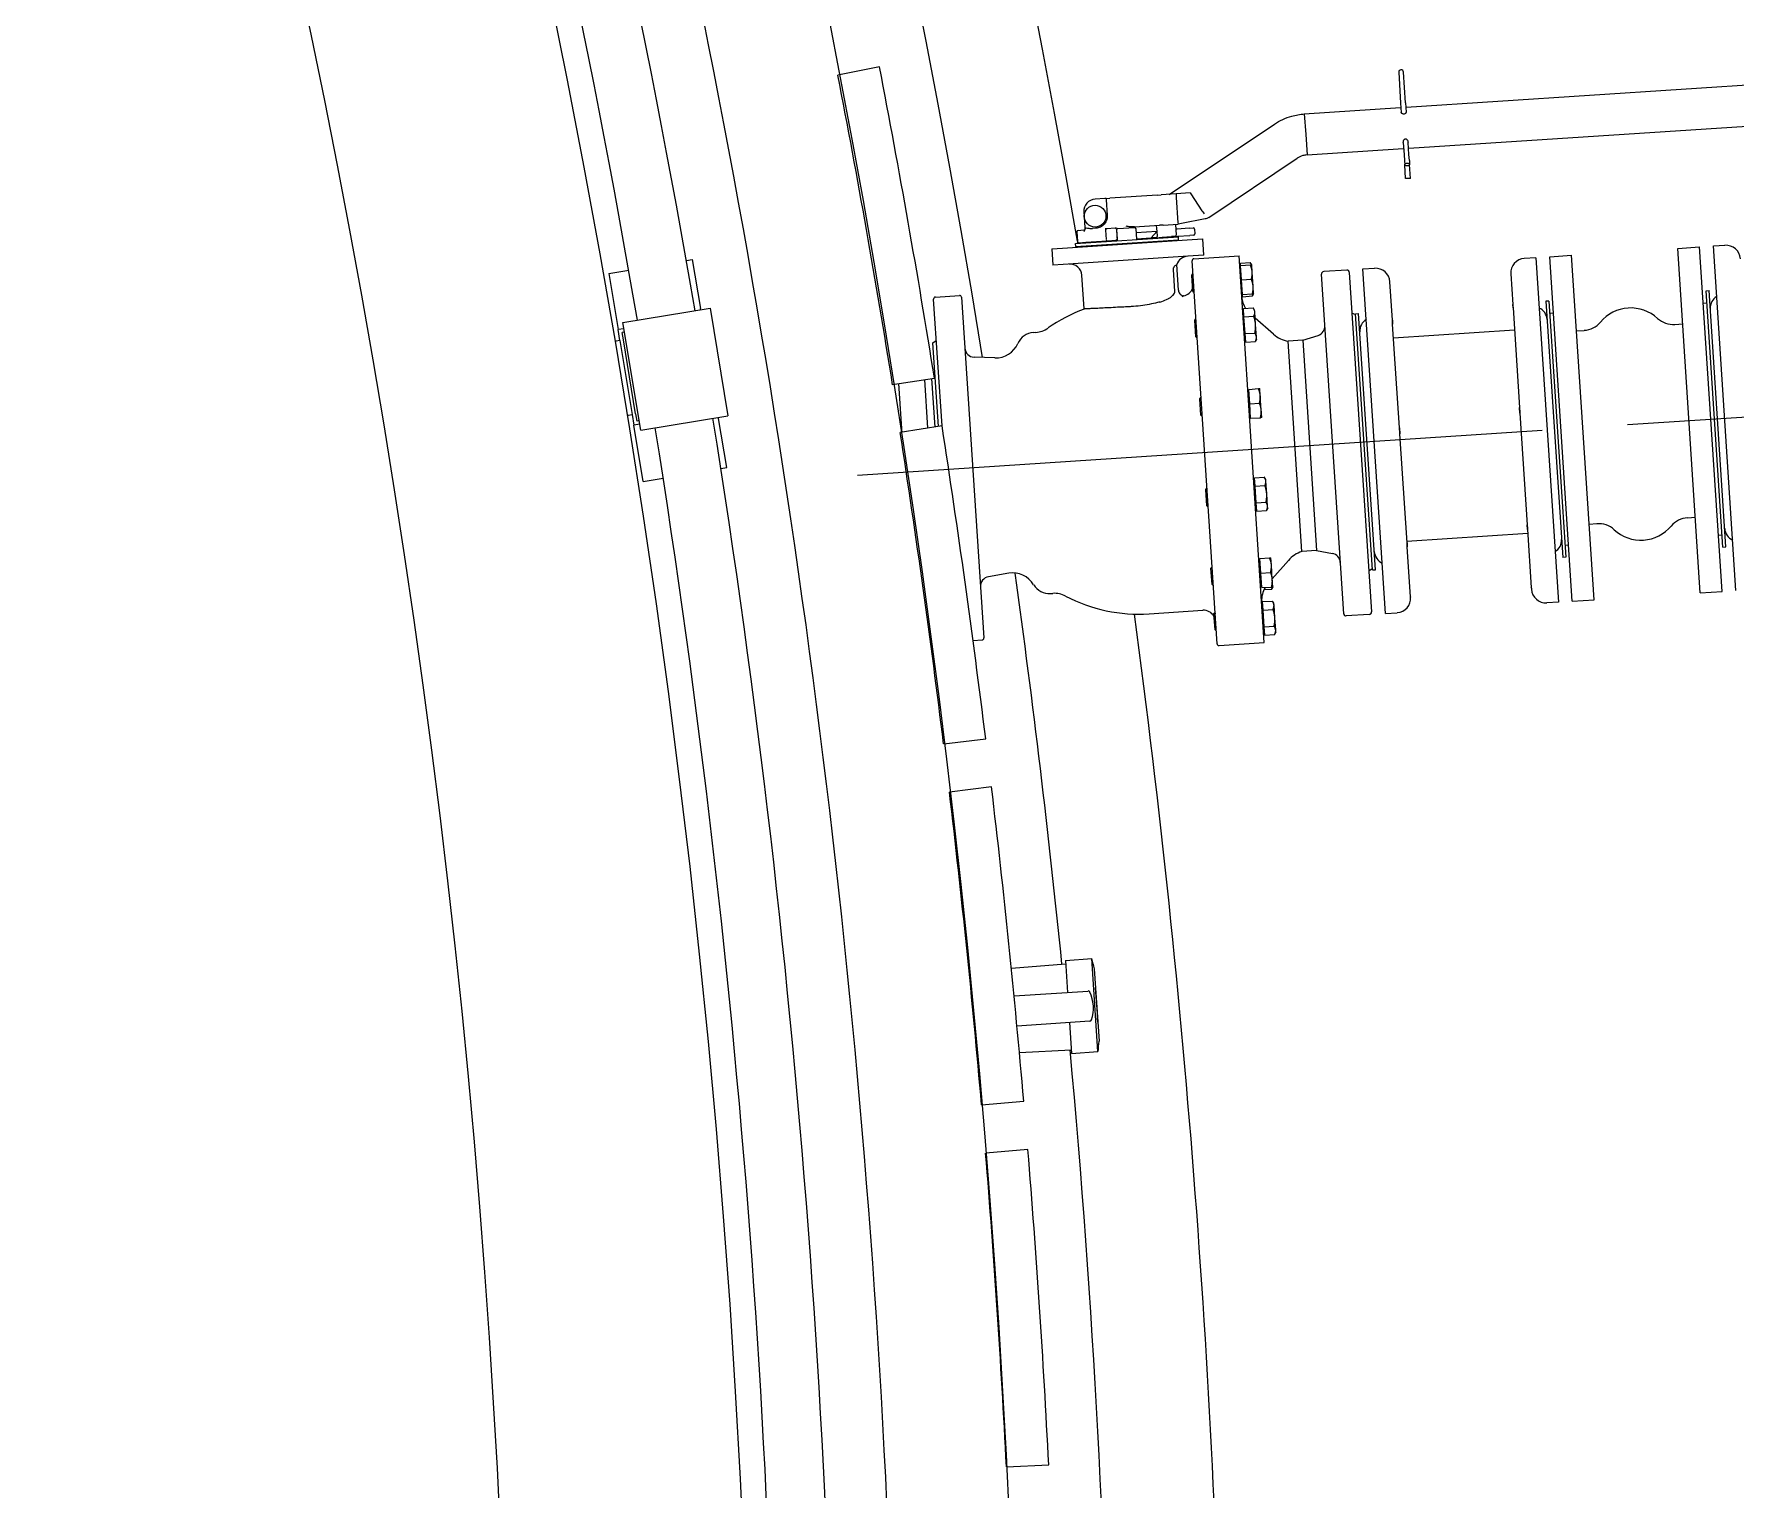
# Model space of a CAD drawing. Header units: millimetres. Extents: x 0 to 100323, y 0 to 59400.
# Drawn here: x 22689 to 24095, y 22611 to 23813 of the extents above; entities that cross this region are included whole.
import ezdxf

# ---------------------------------------------------------------- set-up
doc = ezdxf.new("R2010")
doc.units = ezdxf.units.MM
doc.header["$LTSCALE"] = 100
doc.linetypes.add('CHAIN', pattern=[0.3543, 0.2362, -0.0295, 0.0591, -0.0295])
doc.layers.add('Centerline', color=7, linetype='Continuous', lineweight=18)
doc.layers.add('Visible', color=7, linetype='Continuous', lineweight=25)
doc.layers.add('P_Biomass (BM)', color=150, linetype='Continuous', lineweight=18, true_color=0x007fff)

msp = doc.modelspace()

# ---------------------------------------------------------------- linework, layer by layer
at = {"layer": 'Centerline', "linetype": 'CHAIN', "ltscale": 23.990969}
msp.add_line((23369.2, 23449.2), (25162, 23566.7), dxfattribs=at)
at = {"layer": 'P_Biomass (BM)'}
for p, q in [((23822.3, 23753), (24324, 23785.9)), ((23816.2, 23781.8), (23817.8, 23756.4)), ((23821.8, 23756.7), (23820.2, 23782)), ((23817.8, 23756.4), (23818.3, 23748.6)), ((23821.8, 23756.7), (23822.3, 23748.9)), ((23738.2, 23747.5), (23817.8, 23752.7)), ((23738.2, 23747.5), (23739.4, 23730.5)), ((23824.5, 23719.1), (24326.2, 23752)), ((23626.6, 23681), (23713.5, 23739.1)), ((23739.4, 23730.5), (23740.5, 23713.6)), ((23740.5, 23713.6), (23820, 23718.8)), ((23820, 23723.5), (23820.6, 23713.8)), ((23820.6, 23713.8), (23821, 23708.6)), ((23824.6, 23714), (23824, 23723.8)), ((23825, 23708.9), (23824.6, 23714)), ((23659.3, 23662), (23732.4, 23710.8)), ((23821, 23708.6), (23821.2, 23705.5)), ((23821.9, 23694), (23821.2, 23705.5)), ((23825, 23708.9), (23825.2, 23705.8)), ((23825.9, 23694.2), (23825.2, 23705.8)), ((23825.9, 23694.2), (23821.9, 23694)), ((23573.5, 23677.6), (23565.5, 23677)), ((23574.5, 23677.6), (23573.5, 23677.6)), ((23574.5, 23677.6), (23577.7, 23677.8)), ((23574.5, 23677.6), (23574.5, 23676.6)), ((23574.5, 23676.6), (23575.4, 23663.7)), ((23616.9, 23680.4), (23577.7, 23677.8)), ((23616.9, 23680.4), (23619.9, 23680.6)), ((23632.3, 23681.4), (23619.9, 23680.6)), ((23643.9, 23682.2), (23632.3, 23681.4)), ((23632.3, 23681.4), (23632.4, 23680.4)), ((23632.4, 23680.4), (23632.5, 23678.4)), ((23632.5, 23678.4), (23633.9, 23657.5)), ((23643.9, 23682.2), (23644.4, 23681.4)), ((23644.4, 23681.4), (23653.7, 23667.4)), ((23556.2, 23666.4), (23556.4, 23662.4)), ((23556.4, 23662.4), (23557, 23653.4)), ((23633.9, 23657.5), (23633.9, 23657.4)), ((23653.7, 23667.4), (23654.3, 23666.5)), ((23654.3, 23666.5), (23655.4, 23665)), ((23538.4, 23636.7), (23645.5, 23643.7)), ((23549.3, 23640.4), (23634.2, 23646)), ((23549.5, 23637.9), (23634.3, 23643.5)), ((23550.4, 23650), (23550.9, 23642)), ((23556.1, 23651.4), (23551.3, 23651)), ((23557, 23653.4), (23557.1, 23652.6)), ((23557.1, 23652.6), (23557.1, 23652.2)), ((23566, 23653), (23563.3, 23652.8)), ((23569.8, 23653.3), (23569.8, 23653.3)), ((23575, 23652.6), (23573.7, 23652.5)), ((23574.1, 23651.5), (23574.6, 23643.6)), ((23582, 23653.1), (23575, 23652.6)), ((23583, 23653.1), (23582, 23653.1)), ((23583, 23652.1), (23583.6, 23644.1)), ((23583.2, 23651.6), (23583.8, 23642.7)), ((23584.1, 23652.7), (23598.1, 23653.6)), ((23598, 23654.1), (23618.5, 23655.5)), ((23599.1, 23652.7), (23599.7, 23643.7)), ((23616.3, 23650.3), (23599.4, 23649.2)), ((23599.7, 23644.2), (23611.7, 23645)), ((23608.7, 23644.3), (23608.7, 23644.8)), ((23616.3, 23650.3), (23611.7, 23645)), ((23615.7, 23645.2), (23611.7, 23645)), ((23615.7, 23645.2), (23620.7, 23645.6)), ((23616, 23655.3), (23616.3, 23650.3)), ((23616.3, 23650.3), (23616.6, 23646.3)), ((23621.6, 23655.7), (23618.5, 23655.5)), ((23620.7, 23645.6), (23628.5, 23646.1)), ((23621.6, 23655.7), (23634, 23656.5)), ((23631.5, 23646.3), (23628.5, 23646.1)), ((23631.5, 23646.3), (23633.5, 23646.4)), ((23631.8, 23656.3), (23632.4, 23647.3)), ((23633.1, 23652.4), (23632.1, 23652.3)), ((23632.4, 23642.8), (23634.3, 23643.5)), ((23643.2, 23653.1), (23633.1, 23652.4)), ((23633.5, 23646.4), (23643.6, 23647.1)), ((23633.9, 23657.4), (23634, 23656.5)), ((23634.3, 23643.5), (23634.2, 23646)), ((23643.2, 23653.1), (23646.4, 23653.3)), ((23646.8, 23647.3), (23643.6, 23647.1)), ((23645.5, 23643.7), (23654.3, 23644.3)), ((23647.5, 23652.3), (23647.7, 23648.4)), ((23655.2, 23630.8), (23654.3, 23644.3)), ((23529.6, 23636.1), (23538.4, 23636.7)), ((23529.6, 23636.1), (23530.5, 23622.6)), ((23646.4, 23630.2), (23539.2, 23623.2)), ((23549.5, 23637.9), (23549.3, 23640.4)), ((23551.5, 23637.5), (23549.5, 23637.9)), ((23552, 23641.1), (23557.8, 23641.5)), ((23557.8, 23641.5), (23571.1, 23642.3)), ((23571.1, 23642.3), (23575.6, 23642.6)), ((23574.8, 23642.1), (23574.8, 23642.6)), ((23575.6, 23642.6), (23582.6, 23643.1)), ((23582.6, 23643.1), (23583.7, 23643.2)), ((23655.2, 23630.8), (23646.4, 23630.2)), ((23646.9, 23627.8), (23684.3, 23630.2)), ((23705.2, 23310.9), (23684.3, 23630.2)), ((23940.9, 23629.5), (23958.9, 23630.7)), ((23959.5, 23345.1), (23940.9, 23629.5)), ((23977.5, 23346.3), (23958.9, 23630.7)), ((24046.7, 23636.4), (24064.6, 23637.6)), ((24065.3, 23352), (24046.7, 23636.4)), ((24083.3, 23353.2), (24064.6, 23637.6)), ((24076.1, 23638.4), (24085.6, 23639)), ((24094.7, 23354), (24076.1, 23638.4)), ((23539.2, 23623.2), (23530.5, 23622.6)), ((23631.3, 23600.8), (23630.1, 23619.1)), ((23634.3, 23601.9), (23632.9, 23623.1)), ((23645.2, 23614.4), (23646.2, 23615.5)), ((23666.2, 23309.8), (23645.5, 23626.2)), ((23685.7, 23621.3), (23684.9, 23621.3)), ((23685.5, 23624.2), (23693.6, 23624.7)), ((23685.6, 23622.3), (23685.5, 23624.2)), ((23685.6, 23622.3), (23693.7, 23622.9)), ((23686.4, 23610.4), (23685.6, 23622.3)), ((23694.8, 23622.9), (23693.6, 23624.7)), ((23695.2, 23616.9), (23694.8, 23622.9)), ((23696, 23605), (23695.2, 23616.9)), ((23773.3, 23618.5), (23754.3, 23617.3)), ((23775.4, 23616.6), (23793.8, 23336.2)), ((23786.7, 23619.4), (23796.2, 23620)), ((23805.4, 23335), (23786.7, 23619.4)), ((23908.7, 23615.4), (23910.4, 23590.2)), ((23929.4, 23628.7), (23919.9, 23628.1)), ((23929.4, 23628.7), (23948.1, 23344.3)), ((23556.4, 23586.4), (23554.6, 23614.2)), ((23646.1, 23600.9), (23645.2, 23614.4)), ((23686.4, 23610.4), (23694.5, 23610.9)), ((23687.2, 23598.4), (23686.4, 23610.4)), ((23696.4, 23599), (23696, 23605)), ((23770.8, 23334.7), (23752.4, 23615.1)), ((23811, 23577.1), (23809, 23608.8)), ((24070, 23601.4), (24072.5, 23601.5)), ((24083.9, 23389.8), (24070, 23601.4)), ((24086.4, 23390), (24072.5, 23601.5)), ((23439, 23489.8), (23432.1, 23594.6)), ((23433.5, 23596.2), (23453.4, 23597.5)), ((23455, 23596.1), (23473.5, 23314.7)), ((23646.1, 23600.9), (23646.9, 23600.2)), ((23687.1, 23599.4), (23686.3, 23599.3)), ((23687.2, 23598.4), (23695.3, 23598.9)), ((23687.3, 23596.5), (23687.2, 23598.4)), ((23687.3, 23596.5), (23695.4, 23597.1)), ((23687.9, 23586.7), (23696.1, 23587.3)), ((23696.4, 23599), (23695.4, 23597.1)), ((23697.2, 23585.5), (23696.1, 23587.3)), ((23910.6, 23587.3), (23910.4, 23590.2)), ((23910.6, 23587.3), (23916, 23505)), ((23940.3, 23592.9), (23937.8, 23592.7)), ((23937.8, 23592.7), (23951.7, 23381.2)), ((23940.3, 23592.9), (23954.2, 23381.3)), ((24067.7, 23591.2), (24070.7, 23591.4)), ((23647.7, 23577), (23648.6, 23578.1)), ((23648.6, 23563.5), (23647.7, 23577)), ((23688.1, 23583.9), (23687.3, 23583.8)), ((23688.4, 23579.8), (23687.9, 23586.7)), ((23688.4, 23579.8), (23696.5, 23580.4)), ((23689.3, 23566), (23688.4, 23579.8)), ((23697.4, 23583.9), (23697.2, 23585.5)), ((23698, 23573.5), (23697.4, 23583.9)), ((23712.8, 23565.5), (23697.7, 23578.8)), ((23698.7, 23563.1), (23698, 23573.5)), ((23780.7, 23581.4), (23777.6, 23582.9)), ((23780.6, 23582.4), (23783.1, 23582.6)), ((23794.5, 23370.9), (23780.6, 23582.4)), ((23797, 23371), (23783.1, 23582.6)), ((23811, 23577.1), (23811.2, 23573.9)), ((23816.9, 23488.1), (23811.2, 23573.9)), ((23940.9, 23582.9), (23943.9, 23583.1)), ((24044.3, 23573.6), (24050.8, 23574.1)), ((23431.4, 23558.5), (23434.3, 23560.4)), ((23514.4, 23567), (23516.4, 23567.1)), ((23648.6, 23563.5), (23649.6, 23562.6)), ((23689.6, 23561.9), (23688.8, 23561.9)), ((23689.3, 23566), (23697.4, 23566.5)), ((23689.8, 23559.1), (23689.3, 23566)), ((23689.8, 23559.1), (23697.9, 23559.6)), ((23698.8, 23561.5), (23697.9, 23559.6)), ((23698.8, 23561.5), (23698.7, 23563.1)), ((23737, 23560.5), (23724.9, 23559.7)), ((23736.2, 23386.1), (23724.9, 23559.7)), ((23737, 23560.5), (23749.7, 23564.6)), ((23737, 23560.5), (23748.4, 23386.9)), ((23812, 23562.6), (23911.8, 23569.1)), ((23962.9, 23568.3), (23969.4, 23568.7)), ((23436, 23489.4), (23431.4, 23558.5)), ((23482.5, 23545.9), (23465.5, 23546.6)), ((23692.4, 23519), (23691.6, 23519)), ((23692.3, 23520), (23700.4, 23520.6)), ((23693.1, 23508), (23692.3, 23520)), ((23701.9, 23514.6), (23701.5, 23520.6)), ((23651.9, 23512.1), (23652.9, 23513.2)), ((23652.8, 23498.6), (23651.9, 23512.1)), ((23693.1, 23508), (23701.2, 23508.6)), ((23693.9, 23496.1), (23693.1, 23508)), ((23702.7, 23502.7), (23701.9, 23514.6)), ((23916.3, 23500.3), (23916, 23505)), ((23652.8, 23498.6), (23653.9, 23497.7)), ((23693.8, 23497.1), (23693, 23497)), ((23693.9, 23496.1), (23702, 23496.6)), ((23703.1, 23496.7), (23702.7, 23502.7)), ((23916.3, 23500.3), (23922.3, 23408.2)), ((23816.9, 23488.1), (23817.2, 23483.3)), ((23823.1, 23393.4), (23817.2, 23483.3)), ((23697.1, 23447), (23705.2, 23447.5)), ((23697.6, 23440.1), (23697.1, 23447)), ((23706.4, 23445.7), (23705.2, 23447.5)), ((23656.9, 23437.2), (23657.8, 23438.3)), ((23657.7, 23423.7), (23656.9, 23437.2)), ((23697.3, 23444.1), (23696.5, 23444.1)), ((23697.6, 23440.1), (23705.7, 23440.6)), ((23698.5, 23426.2), (23697.6, 23440.1)), ((23706.5, 23444.1), (23706.4, 23445.7)), ((23707.2, 23433.8), (23706.5, 23444.1)), ((23707.9, 23423.4), (23707.2, 23433.8)), ((23657.7, 23423.7), (23658.8, 23422.8)), ((23698.7, 23422.2), (23697.9, 23422.1)), ((23698.5, 23426.2), (23706.6, 23426.8)), ((23698.9, 23419.3), (23698.5, 23426.2)), ((23698.9, 23419.3), (23707, 23419.9)), ((23708, 23421.8), (23707, 23419.9)), ((23708, 23421.8), (23707.9, 23423.4)), ((23922.6, 23404.4), (23922.3, 23408.2)), ((23922.6, 23404.4), (23925.7, 23356.4)), ((23973.4, 23408.6), (23979.9, 23409.1)), ((24054.7, 23414), (24061.2, 23414.4)), ((23823, 23394.6), (23922.8, 23401.2)), ((23823.1, 23393.4), (23823.3, 23389.9)), ((23953.5, 23391.3), (23956.5, 23391.5)), ((24080.2, 23399.6), (24083.2, 23399.8)), ((23701.5, 23379.3), (23700.7, 23379.2)), ((23701.5, 23380.3), (23709.6, 23380.8)), ((23702.3, 23368.3), (23701.5, 23380.3)), ((23711.1, 23374.9), (23710.7, 23380.9)), ((23725.1, 23378.8), (23711.8, 23363.6)), ((23748.4, 23386.9), (23736.2, 23386.1)), ((23748.4, 23386.9), (23761.5, 23384.5)), ((23826, 23348.7), (23823.3, 23389.9)), ((23954.2, 23381.3), (23951.7, 23381.2)), ((24083.9, 23389.8), (24086.4, 23390)), ((23494.2, 23368.1), (23477.4, 23365.3)), ((23661.1, 23372.4), (23662, 23373.4)), ((23662, 23358.9), (23661.1, 23372.4)), ((23702.3, 23368.3), (23710.4, 23368.8)), ((23703.1, 23356.3), (23702.3, 23368.3)), ((23711.8, 23362.9), (23711.1, 23374.9)), ((23712.2, 23356.9), (23711.8, 23362.9)), ((23794.4, 23371.9), (23791.6, 23369.9)), ((23794.5, 23370.9), (23797, 23371)), ((23528.5, 23351.4), (23530.5, 23351.5)), ((23662, 23358.9), (23663.1, 23357.9)), ((23703, 23357.3), (23702.2, 23357.3)), ((23703.1, 23356.3), (23711.2, 23356.8)), ((23704.9, 23354.6), (23711.3, 23355)), ((23712.2, 23356.9), (23711.3, 23355)), ((23826, 23348.7), (23826, 23348.5)), ((23826, 23348.4), (23826, 23348.5)), ((23925.8, 23355.8), (23925.7, 23356.4)), ((23925.8, 23355.8), (23925.8, 23354.9)), ((24065.3, 23352), (24083.3, 23353.2)), ((23610, 23334.7), (23654.4, 23337.6)), ((23663.6, 23334.9), (23664.3, 23335.7)), ((23664.5, 23321.4), (23663.6, 23334.9)), ((23704, 23341.8), (23703.2, 23341.8)), ((23703.8, 23344.7), (23711.9, 23345.2)), ((23704.3, 23337.8), (23703.8, 23344.7)), ((23704.3, 23337.8), (23712.4, 23338.3)), ((23705.2, 23323.9), (23704.3, 23337.8)), ((23713.1, 23343.4), (23711.9, 23345.2)), ((23713.2, 23341.8), (23713.1, 23343.4)), ((23713.9, 23331.4), (23713.2, 23341.8)), ((23791.9, 23334.1), (23772.9, 23332.9)), ((23805.4, 23335), (23814.8, 23335.6)), ((23948.1, 23344.3), (23938.6, 23343.7)), ((23959.5, 23345.1), (23977.5, 23346.3)), ((23664.5, 23321.4), (23665.5, 23320.5)), ((23705.2, 23323.9), (23713.3, 23324.5)), ((23705.6, 23317), (23705.2, 23323.9)), ((23714.6, 23321.1), (23713.9, 23331.4)), ((23714.7, 23319.5), (23714.6, 23321.1)), ((23464.7, 23312.7), (23472.1, 23313.1)), ((23667.8, 23308.4), (23705.2, 23310.9)), ((23705.4, 23319.9), (23704.6, 23319.8)), ((23705.6, 23317), (23713.7, 23317.5)), ((23714.7, 23319.5), (23713.7, 23317.5))]:
    msp.add_line(p, q, dxfattribs=at)
msp.add_circle((23565.4, 23663), 9, dxfattribs=at)
for centre, radius, start, end in [((23818.2, 23781.9), 2, 3.7506, 183.7506), ((23566.1, 23667.1), 10, 93.7506, 183.7506), ((23551.4, 23650.1), 1, 93.7506, 183.7506), ((23556.1, 23652.4), 1, 273.7506, 3.7506), ((23575.1, 23651.6), 1, 93.7506, 183.7506), ((23575.6, 23643.6), 1, 183.7506, 273.7506), ((23582, 23652.1), 1, 3.7506, 93.7506), ((23582.6, 23644.1), 1, 273.7506, 3.7506), ((23584.2, 23651.7), 1, 93.7506, 183.7506), ((23598.1, 23652.6), 1, 3.7506, 93.7506), ((23615.6, 23646.2), 1, 273.7506, 3.7506), ((23631.4, 23647.3), 1, 273.7506, 3.7506), ((23646.5, 23652.3), 1, 3.7506, 93.7506), ((23646.7, 23648.3), 1, 273.7506, 3.7506), ((23551.9, 23642.1), 1, 183.7506, 273.7506), ((23642.4, 23619.9), 10, 93.7506, 161.419), ((24086.4, 23627), 12, 3.7506, 93.7506), ((23544.6, 23613.5), 10, 3.7506, 93.7506), ((23647, 23626.3), 1.5, 93.7506, 183.7506), ((23754.4, 23615.3), 2, 93.7506, 183.7506), ((23773.4, 23616.5), 2, 3.7506, 93.7506), ((23797, 23608), 12, 3.7506, 93.7506), ((23920.7, 23616.1), 12, 93.7506, 183.7506), ((23636.7, 23607), 10, 281.3378, 337.9087), ((23433.6, 23594.7), 1.5, 93.7506, 183.7506), ((23453.5, 23596), 1.5, 3.7506, 93.7506), ((23706.5, 23597.7), 20, 183.7506, 212.8687), ((23927.8, 23577), 11, 3.7506, 66.7149), ((24007.9, 23554.5), 32.7, 47.538, 139.9633), ((24084.5, 23587.3), 11, 120.7863, 183.7506), ((23601.5, 23464.4), 130, 110.2865, 125.1745), ((23795.1, 23568.3), 11, 120.7863, 183.7506), ((23968.2, 23587.9), 19.2, 273.7506, 319.9633), ((24043, 23592.8), 19.2, 227.538, 273.7506), ((23515.4, 23552), 15, 93.7506, 156.5477), ((23515.1, 23587), 20, 273.7506, 305.1745), ((23729.3, 23584.3), 25, 228.7506, 259.7144), ((23747.2, 23572.2), 8, 287.7869, 3.7506), ((23465.8, 23554.6), 8, 183.7506, 267.8821), ((23483.3, 23565.9), 20, 267.8821, 336.5477), ((23981.2, 23389.9), 19.2, 47.538, 93.7506), ((24016.2, 23428.2), 32.7, 227.538, 319.9633), ((24056, 23394.8), 19.2, 93.7506, 139.9633), ((24096.4, 23405.7), 11, 183.7506, 246.7149), ((23939.7, 23395.4), 11, 300.7863, 3.7506), ((23743.9, 23362.3), 25, 107.7869, 138.7506), ((23760, 23376.6), 8, 3.7506, 79.7144), ((23807, 23386.7), 11, 183.7506, 246.7149), ((23478.7, 23357.4), 8, 99.6192, 183.7506), ((23497.5, 23348.4), 20, 30.9535, 99.6192), ((23527.6, 23366.4), 15, 210.9535, 273.7506), ((23531.8, 23331.6), 20, 62.3267, 93.7506), ((23601.5, 23464.4), 130, 242.3267, 273.7506), ((23723, 23346), 20, 148.3401, 183.7506), ((23814.1, 23347.6), 12, 273.7506, 3.7506), ((23937.8, 23355.7), 12, 183.7506, 273.7506), ((23655, 23327.6), 10, 29.5926, 93.7506), ((23772.8, 23334.9), 2, 183.7506, 273.7506), ((23791.8, 23336.1), 2, 273.7506, 3.7506), ((23472, 23314.6), 1.5, 273.7506, 3.7506), ((23667.7, 23309.9), 1.5, 183.7506, 273.7506)]:
    msp.add_arc(centre, radius, start, end, dxfattribs=at)
msp.add_ellipse((23823.2, 23705.7), major_axis=(-2, -0.13), ratio=0.578382, dxfattribs=at)
for points, knots in [([(23713.5, 23739.1), (23717.8, 23742), (23722.8, 23744.2), (23731.2, 23746.5), (23734.7, 23747.1), (23738.2, 23747.5)], [0, 0, 0, 0, 1.575715, 1.575715, 2.6339, 2.6339, 2.6339, 2.6339]), ([(23818.1, 23752.7), (23818, 23752.7), (23818, 23752.7), (23817.9, 23752.7), (23817.8, 23752.7), (23817.8, 23752.7)], [0.9158631, 0.9158631, 0.9158631, 0.9158631, 0.933477, 0.933477, 1.0183381, 1.0183381, 1.0183381, 1.0183381]), ([(23822.3, 23748.9), (23822.3, 23748.7), (23822.3, 23748.5), (23822.1, 23748.2), (23822, 23748), (23821.6, 23747.7), (23821.4, 23747.6), (23820.9, 23747.4), (23820.7, 23747.3), (23820.2, 23747.3), (23819.9, 23747.3), (23819.4, 23747.5), (23819.2, 23747.6), (23818.8, 23747.8), (23818.6, 23747.9), (23818.4, 23748.3), (23818.3, 23748.4), (23818.3, 23748.6)], [0.3084053, 0.3084053, 0.3084053, 0.3084053, 0.385349, 0.385349, 0.4622927, 0.4622927, 0.537503, 0.537503, 0.6127133, 0.6127133, 0.6882253, 0.6882253, 0.7637372, 0.7637372, 0.8403793, 0.8403793, 0.9170213, 0.9170213, 0.9170213, 0.9170213]), ([(23822.3, 23753), (23822.3, 23753), (23822.3, 23753), (23822.1, 23753), (23822.1, 23753), (23822.1, 23752.9)], [1.6972301, 1.6972301, 1.6972301, 1.6972301, 1.7820912, 1.7820912, 1.799705, 1.799705, 1.799705, 1.799705]), ([(23820, 23723.5), (23820, 23723.8), (23820, 23724), (23820.1, 23724.9), (23820.3, 23725.5), (23820.7, 23726.2), (23820.9, 23726.4), (23821.2, 23726.6), (23821.3, 23726.7), (23821.5, 23726.8), (23821.7, 23726.8), (23821.8, 23726.8), (23821.9, 23726.8), (23822, 23726.8), (23822.3, 23726.8), (23822.4, 23726.7), (23822.7, 23726.5), (23822.9, 23726.3), (23823.3, 23725.9), (23823.5, 23725.5), (23823.8, 23724.7), (23823.9, 23724.2), (23824, 23723.8)], [1.1769099, 1.1769099, 1.1769099, 1.1769099, 1.2482779, 1.2482779, 1.3957834, 1.3957834, 1.4790183, 1.4790183, 1.5171808, 1.5171808, 1.5519768, 1.5519768, 1.5519768, 1.5873586, 1.5873586, 1.6309042, 1.6309042, 1.7018758, 1.7018758, 1.8260197, 1.8260197, 1.9646619, 1.9646619, 1.9646619, 1.9646619]), ([(23820, 23718.8), (23820, 23718.8), (23820.1, 23718.8), (23820.2, 23718.8), (23820.3, 23718.8), (23820.3, 23718.8)], [1.6972301, 1.6972301, 1.6972301, 1.6972301, 1.7820912, 1.7820912, 1.799705, 1.799705, 1.799705, 1.799705]), ([(23824.3, 23719.1), (23824.3, 23719.1), (23824.3, 23719.1), (23824.5, 23719.1), (23824.5, 23719.1), (23824.5, 23719.1)], [0.9158631, 0.9158631, 0.9158631, 0.9158631, 0.933477, 0.933477, 1.0183381, 1.0183381, 1.0183381, 1.0183381]), ([(23740.5, 23713.6), (23739.3, 23713.5), (23738.1, 23713.3), (23735.3, 23712.5), (23733.8, 23711.7), (23732.4, 23710.8)], [0, 0, 0, 0, 0.3630136, 0.3630136, 0.8622474, 0.8622474, 0.8622474, 0.8622474]), ([(23575.4, 23663.7), (23575.5, 23662.2), (23575.2, 23660.7), (23574.4, 23658.6), (23574.1, 23658), (23573.3, 23656.8), (23572.8, 23656.2), (23571.8, 23655.3), (23571.2, 23654.8), (23570.3, 23654.3), (23570, 23654.1), (23569.7, 23654)], [2.770538, 2.770538, 2.770538, 2.770538, 3.200607, 3.200607, 3.415642, 3.415642, 3.630676, 3.630676, 3.862344, 3.862344, 3.973469, 3.973469, 3.973469, 3.973469]), ([(23659.3, 23662), (23658.6, 23661.5), (23657.8, 23661.1), (23656.8, 23660.9), (23656.6, 23660.8), (23656.4, 23660.8)], [0, 0, 0, 0, 0.2563017, 0.2563017, 0.3193628, 0.3193628, 0.3193628, 0.3193628]), ([(23556.2, 23650.4), (23556.5, 23650.7), (23556.8, 23651), (23557, 23651.6), (23557.1, 23651.9), (23557.1, 23652.2)], [0, 0, 0, 0, 0.1175628, 0.1175628, 0.194026, 0.194026, 0.194026, 0.194026]), ([(23557.1, 23652.6), (23557.1, 23652.7), (23557.2, 23652.7), (23557.5, 23652.9), (23557.6, 23653.1), (23557.8, 23653.2), (23557.9, 23653.3), (23557.9, 23653.3), (23558, 23653.3), (23558, 23653.3), (23558, 23653.3), (23558, 23653.3)], [1.0379158, 1.0379158, 1.0379158, 1.0379158, 1.0617748, 1.0617748, 1.1696508, 1.1696508, 1.2099883, 1.2099883, 1.2350127, 1.2350127, 1.238877, 1.238877, 1.238877, 1.238877]), ([(23558, 23653.3), (23558.7, 23653.2), (23559.5, 23653.1), (23561.3, 23652.9), (23562.3, 23652.8), (23563.3, 23652.8)], [-1.704868, -1.704868, -1.704868, -1.704868, -1.5004595, -1.5004595, -1.196308, -1.196308, -1.196308, -1.196308]), ([(23598, 23654.1), (23597, 23654), (23595.8, 23654.1), (23593.3, 23654.3), (23592.1, 23654.5), (23591, 23654.7)], [-0.6766728, -0.6766728, -0.6766728, -0.6766728, -0.3383364, -0.3383364, 0, 0, 0, 0]), ([(23632.1, 23651.4), (23632.1, 23651.4), (23632.1, 23651.4), (23632.1, 23651.4), (23632.1, 23651.4), (23632.1, 23651.4), (23632.2, 23651.3)], [-0.01431106, -0.01431106, -0.01431106, -0.01431106, -0.00693373, -0.00693373, -0.00693373, 0.0005258, 0.0005258, 0.0005258, 0.0005258]), ([(23630.1, 23619.1), (23630.1, 23619.2), (23630.1, 23619.2), (23630.1, 23619.4), (23630.1, 23619.5), (23630.2, 23619.9), (23630.2, 23620.1), (23630.4, 23620.5), (23630.5, 23620.8), (23630.9, 23621.4), (23631.3, 23621.8), (23632, 23622.5), (23632.4, 23622.7), (23632.8, 23623.1), (23632.9, 23623.1), (23632.9, 23623.1)], [1.93222, 1.93222, 1.93222, 1.93222, 1.95581, 1.95581, 2.047818, 2.047818, 2.177511, 2.177511, 2.429615, 2.429615, 2.993001, 2.993001, 3.559917, 3.559917, 4.05228, 4.05228, 4.05228, 4.05228]), ([(23634.3, 23601.9), (23634.3, 23601.4), (23634.4, 23600.8), (23634.8, 23599.9), (23635.1, 23599.4), (23635.8, 23598.6), (23636.2, 23598.2), (23637.1, 23597.7), (23637.6, 23597.5), (23638.3, 23597.3), (23638.5, 23597.3), (23638.7, 23597.2)], [0, 0, 0, 0, 0.1549711, 0.1549711, 0.3131711, 0.3131711, 0.4742918, 0.4742918, 0.6326863, 0.6326863, 0.6888335, 0.6888335, 0.6888335, 0.6888335]), ([(23647.1, 23601.3), (23647.1, 23600.9), (23647.1, 23600.7), (23647, 23600.3), (23647, 23600.2), (23646.9, 23600.2)], [1.4481676, 1.4481676, 1.4481676, 1.4481676, 1.6622591, 1.6622591, 1.8868195, 1.8868195, 1.8868195, 1.8868195]), ([(23593.3, 23588.2), (23591.5, 23588.1), (23589.7, 23588), (23585.3, 23587.8), (23582.8, 23587.7), (23578, 23587.4), (23575.7, 23587.3), (23571.5, 23587.1), (23569.5, 23587), (23566.1, 23586.8), (23564.4, 23586.8), (23561.6, 23586.6), (23560.3, 23586.6), (23558.4, 23586.5), (23557.6, 23586.4), (23556.6, 23586.4), (23556.4, 23586.4), (23556.4, 23586.4)], [0.198385, 0.198385, 0.198385, 0.198385, 0.734639, 0.734639, 1.469278, 1.469278, 2.203918, 2.203918, 2.938557, 2.938557, 3.673091, 3.673091, 4.407625, 4.407625, 5.142159, 5.142159, 5.876693, 5.876693, 5.876693, 5.876693]), ([(23619, 23592.1), (23618.4, 23592), (23617.7, 23591.8), (23614.9, 23591.1), (23612.6, 23590.6), (23607.8, 23589.7), (23605.4, 23589.3), (23600.3, 23588.7), (23597.8, 23588.5), (23595.3, 23588.3), (23594.7, 23588.3), (23594, 23588.2), (23593.3, 23588.2)], [-2.469031, -2.469031, -2.469031, -2.469031, -2.218772, -2.218772, -1.479181, -1.479181, -0.739591, -0.739591, 0, 0, 0, 0.198481, 0.198481, 0.198481, 0.198481]), ([(23619, 23592.1), (23621, 23592.7), (23622.8, 23593.3), (23624.4, 23594.1), (23624.8, 23594.3), (23625.3, 23594.5), (23625.7, 23594.7), (23626, 23594.9), (23626.3, 23595.1), (23626.5, 23595.2), (23627.3, 23595.7), (23628, 23596.2), (23628.6, 23596.7), (23628.8, 23596.8), (23628.9, 23597), (23629.1, 23597.1), (23629.4, 23597.4), (23629.6, 23597.6), (23629.8, 23597.8), (23630.3, 23598.4), (23630.7, 23598.9), (23631, 23599.4), (23631, 23599.4), (23631, 23599.5), (23631, 23599.5), (23631.1, 23599.7), (23631.2, 23599.9), (23631.3, 23600.1), (23631.3, 23600.2), (23631.3, 23600.4), (23631.3, 23600.5), (23631.3, 23600.5), (23631.3, 23600.6), (23631.3, 23600.6), (23631.3, 23600.7), (23631.3, 23600.8), (23631.3, 23600.8)], [0, 0, 0, 0, 0.770877, 0.770877, 0.770877, 0.988759, 0.988759, 0.988759, 1.141957, 1.141957, 1.141957, 1.626922, 1.626922, 1.626922, 1.778446, 1.778446, 1.778446, 2.046811, 2.046811, 2.046811, 2.747268, 2.747268, 2.747268, 2.776813, 2.776813, 2.776813, 3.069755, 3.069755, 3.069755, 3.195845, 3.195845, 3.195845, 3.248799, 3.248799, 3.248799, 3.297314, 3.297314, 3.297314, 3.297314]), ([(23638.7, 23597.2), (23638.7, 23597.2), (23638.7, 23597.2), (23638.7, 23597.2), (23638.7, 23597.2), (23638.7, 23597.2), (23638.6, 23597.2), (23638.6, 23597.2), (23638.6, 23597.2), (23638.5, 23597.1), (23638.5, 23597.1), (23638.5, 23597.1), (23638.4, 23597.1), (23638.2, 23597), (23638, 23596.8), (23637.6, 23596.6), (23637.5, 23596.6), (23637.5, 23596.6), (23637.4, 23596.5), (23637.4, 23596.5), (23637.4, 23596.5), (23637.4, 23596.5)], [1.193912, 1.193912, 1.193912, 1.193912, 1.240838, 1.240838, 1.240838, 1.375999, 1.375999, 1.375999, 1.606091, 1.606091, 1.606091, 1.739144, 1.739144, 1.739144, 2.297803, 2.297803, 2.297803, 2.390608, 2.390608, 2.390608, 2.396994, 2.396994, 2.396994, 2.396994]), ([(23910.4, 23590.2), (23910.4, 23590.1), (23910.4, 23589.9), (23910.5, 23589.3), (23910.5, 23588.8), (23910.6, 23587.9), (23910.6, 23587.6), (23910.6, 23587.3)], [-2.1952792, -2.1952792, -2.1952792, -2.1952792, -2.0993492, -2.0993492, -1.8229843, -1.8229843, -1.7097702, -1.7097702, -1.7097702, -1.7097702]), ([(23811.2, 23573.9), (23811.2, 23574.2), (23811.2, 23574.4), (23811.2, 23575.4), (23811.1, 23576), (23811.1, 23576.7), (23811.1, 23576.9), (23811, 23577.1)], [-2.1952792, -2.1952792, -2.1952792, -2.1952792, -2.0993492, -2.0993492, -1.8229843, -1.8229843, -1.7097702, -1.7097702, -1.7097702, -1.7097702]), ([(23916, 23505), (23916, 23504.9), (23916, 23504.8), (23916.1, 23503.3), (23916.2, 23501.9), (23916.3, 23500.4), (23916.3, 23500.3), (23916.3, 23500.3)], [-3.2252988, -3.2252988, -3.2252988, -3.2252988, -3.177097, -3.177097, -2.688345, -2.688345, -2.659356, -2.659356, -2.659356, -2.659356]), ([(23817.2, 23483.3), (23817.2, 23483.6), (23817.2, 23483.9), (23817.1, 23485.1), (23817, 23486), (23816.9, 23487.3), (23816.9, 23487.7), (23816.9, 23488.1)], [-2.1952792, -2.1952792, -2.1952792, -2.1952792, -2.0993492, -2.0993492, -1.8229843, -1.8229843, -1.7097702, -1.7097702, -1.7097702, -1.7097702]), ([(23922.3, 23408.2), (23922.3, 23407.9), (23922.4, 23407.6), (23922.4, 23406.5), (23922.5, 23405.8), (23922.5, 23404.9), (23922.6, 23404.6), (23922.6, 23404.4)], [-2.1952792, -2.1952792, -2.1952792, -2.1952792, -2.0993492, -2.0993492, -1.8229843, -1.8229843, -1.7097702, -1.7097702, -1.7097702, -1.7097702]), ([(23823.3, 23389.9), (23823.3, 23390.1), (23823.3, 23390.3), (23823.2, 23391.1), (23823.2, 23391.7), (23823.1, 23392.8), (23823.1, 23393.1), (23823.1, 23393.4)], [-2.1952792, -2.1952792, -2.1952792, -2.1952792, -2.0993492, -2.0993492, -1.8229843, -1.8229843, -1.7097702, -1.7097702, -1.7097702, -1.7097702]), ([(23826, 23348.5), (23826, 23348.4), (23826, 23348.4), (23826, 23348.3), (23826, 23348.3), (23826, 23348.5), (23826, 23348.6), (23826, 23348.7)], [-2.1952792, -2.1952792, -2.1952792, -2.1952792, -2.0993492, -2.0993492, -1.8229843, -1.8229843, -1.7097702, -1.7097702, -1.7097702, -1.7097702]), ([(23925.7, 23356.4), (23925.7, 23356.3), (23925.7, 23356.2), (23925.8, 23355.9), (23925.8, 23355.8), (23925.8, 23355.7), (23925.8, 23355.8), (23925.8, 23355.8)], [-2.1952792, -2.1952792, -2.1952792, -2.1952792, -2.0993492, -2.0993492, -1.8229843, -1.8229843, -1.7097702, -1.7097702, -1.7097702, -1.7097702]), ([(23664.3, 23335.7), (23664.3, 23335.7), (23664.3, 23335.7), (23664.3, 23335.8), (23664.4, 23335.7), (23664.5, 23335.3), (23664.6, 23335.1), (23664.6, 23334.7)], [2.2317186, 2.2317186, 2.2317186, 2.2317186, 2.2549429, 2.2549429, 2.4488197, 2.4488197, 2.6508871, 2.6508871, 2.6508871, 2.6508871])]:
    msp.add_open_spline(points, degree=3, knots=knots, dxfattribs=at)
for points in [[(23656.4, 23660.8), (23648.9, 23659.3), (23641.4, 23657.9), (23634, 23656.5)], [(23656.4, 23660.8), (23656.4, 23660.8), (23656.4, 23660.8), (23656.4, 23660.8)], [(23569.7, 23654), (23568.6, 23653.5), (23567.4, 23653.1), (23566, 23653)], [(23634.3, 23601.9), (23634.3, 23601.9), (23634.3, 23601.9), (23634.3, 23601.9)], [(23649.6, 23562.6), (23649.6, 23562.6), (23649.6, 23562.6), (23649.6, 23562.6)], [(23662, 23373.4), (23662, 23373.4), (23662, 23373.4), (23662, 23373.4)]]:
    msp.add_open_spline(points, degree=3, dxfattribs=at)
for points, weights in [([(23694.5, 23622.9), (23694.2, 23623.8), (23693.6, 23624.7)], [1.01895290532, 1.01965956375, 1]), ([(23693.7, 23622.9), (23694.8, 23622.9), (23694.8, 23622.9)], [1, 1.0379548493, 1]), ([(23695.2, 23616.9), (23695, 23619.7), (23693.7, 23622.9)], [1, 1.0379548493, 1]), ([(23694.5, 23610.9), (23695.4, 23614.2), (23695.2, 23616.9)], [1, 1.0379548493, 1]), ([(23696, 23605), (23695.8, 23607.8), (23694.5, 23610.9)], [1, 1.0379548493, 1]), ([(23695.3, 23598.9), (23696.2, 23602.2), (23696, 23605)], [1, 1.0379548493, 1]), ([(23696.4, 23599), (23696.4, 23599), (23695.3, 23598.9)], [1, 1.0379548493, 1]), ([(23695.4, 23597.1), (23695.9, 23598.1), (23696.1, 23599)], [1, 1.01965956375, 1.01895290532]), ([(23697.4, 23583.9), (23697.2, 23585.5), (23696.1, 23587.3)], [1, 1.0379548493, 1]), ([(23696.5, 23580.4), (23697.5, 23582.3), (23697.4, 23583.9)], [1, 1.0379548493, 1]), ([(23698, 23573.5), (23697.8, 23576.7), (23696.5, 23580.4)], [1, 1.0379548493, 1]), ([(23697.4, 23566.5), (23698.2, 23570.3), (23698, 23573.5)], [1, 1.0379548493, 1]), ([(23698.7, 23563.1), (23698.6, 23564.7), (23697.4, 23566.5)], [1, 1.0379548493, 1]), ([(23697.9, 23559.6), (23698.8, 23561.5), (23698.7, 23563.1)], [1, 1.0379548493, 1]), ([(23700.4, 23520.6), (23701.5, 23520.6), (23701.5, 23520.6)], [1, 1.0379548493, 1]), ([(23701.9, 23514.6), (23701.7, 23517.4), (23700.4, 23520.6)], [1, 1.0379548493, 1]), ([(23701.2, 23508.6), (23702.1, 23511.9), (23701.9, 23514.6)], [1, 1.0379548493, 1]), ([(23702.7, 23502.7), (23702.5, 23505.4), (23701.2, 23508.6)], [1, 1.0379548493, 1]), ([(23702, 23496.6), (23702.9, 23499.9), (23702.7, 23502.7)], [1, 1.0379548493, 1]), ([(23703.1, 23496.7), (23703.1, 23496.7), (23702, 23496.6)], [1, 1.0379548493, 1]), ([(23706.5, 23444.1), (23706.4, 23445.7), (23705.2, 23447.5)], [1, 1.0379548493, 1]), ([(23705.7, 23440.6), (23706.6, 23442.5), (23706.5, 23444.1)], [1, 1.0379548493, 1]), ([(23707.2, 23433.8), (23707, 23437), (23705.7, 23440.6)], [1, 1.0379548493, 1]), ([(23706.6, 23426.8), (23707.4, 23430.5), (23707.2, 23433.8)], [1, 1.0379548493, 1]), ([(23707.9, 23423.4), (23707.8, 23425), (23706.6, 23426.8)], [1, 1.0379548493, 1]), ([(23707, 23419.9), (23708, 23421.8), (23707.9, 23423.4)], [1, 1.0379548493, 1]), ([(23709.6, 23380.8), (23710.7, 23380.9), (23710.7, 23380.9)], [1, 1.0379548493, 1]), ([(23711.1, 23374.9), (23710.9, 23377.7), (23709.6, 23380.8)], [1, 1.0379548493, 1]), ([(23710.4, 23368.8), (23711.2, 23372.1), (23711.1, 23374.9)], [1, 1.0379548493, 1]), ([(23711.8, 23362.9), (23711.7, 23365.7), (23710.4, 23368.8)], [1, 1.0379548493, 1]), ([(23711.2, 23356.8), (23712, 23360.1), (23711.8, 23362.9)], [1, 1.0379548493, 1]), ([(23712.2, 23356.9), (23712.2, 23356.9), (23711.2, 23356.8)], [1, 1.0379548493, 1]), ([(23711.3, 23355), (23711.8, 23356), (23712, 23356.9)], [1, 1.01965956375, 1.01895290532]), ([(23713.2, 23341.8), (23713.1, 23343.4), (23711.9, 23345.2)], [1, 1.0379548493, 1]), ([(23712.4, 23338.3), (23713.3, 23340.2), (23713.2, 23341.8)], [1, 1.0379548493, 1]), ([(23713.9, 23331.4), (23713.7, 23334.7), (23712.4, 23338.3)], [1, 1.0379548493, 1]), ([(23713.3, 23324.5), (23714.1, 23328.2), (23713.9, 23331.4)], [1, 1.0379548493, 1]), ([(23714.6, 23321.1), (23714.5, 23322.7), (23713.3, 23324.5)], [1, 1.0379548493, 1]), ([(23713.7, 23317.5), (23714.7, 23319.5), (23714.6, 23321.1)], [1, 1.0379548493, 1])]:
    msp.add_rational_spline(points, weights, degree=2, dxfattribs=at)
at = {"layer": 'Visible'}
for p, q in [((23387.4, 23786.3), (23353, 23779.5)), ((23163.7, 23615.7), (23180.3, 23618.4)), ((23163.7, 23615.7), (23171.4, 23569.3)), ((23228, 23626.3), (23232.7, 23627.1)), ((23232.7, 23627.1), (23239.4, 23586.7)), ((23175.5, 23575.1), (23247.5, 23587)), ((23190.2, 23486.3), (23175.5, 23575.1)), ((23239.6, 23585.7), (23239.4, 23586.7)), ((23247.5, 23587), (23262.2, 23498.2)), ((23169.3, 23559.9), (23169.9, 23559.9)), ((23172.8, 23560.4), (23169.9, 23559.9)), ((23176.3, 23570.1), (23171.4, 23569.3)), ((23172.8, 23560.4), (23171.4, 23569.3)), ((23172.8, 23560.4), (23183, 23499.3)), ((23176.8, 23567.2), (23174.8, 23566.9)), ((23175.8, 23560.9), (23174.8, 23566.9)), ((23185.9, 23499.8), (23175.8, 23560.9)), ((23398.2, 23523.9), (23432.8, 23529.3)), ((23403.1, 23524.7), (23405.3, 23491.5)), ((23424.4, 23528), (23427.1, 23487.9)), ((23430.4, 23529), (23433, 23488.9)), ((23179.5, 23498.7), (23180, 23498.8)), ((23180, 23498.8), (23183, 23499.3)), ((23183, 23499.3), (23184.4, 23490.4)), ((23189.4, 23491.2), (23184.4, 23490.4)), ((23192.1, 23444), (23184.4, 23490.4)), ((23185.9, 23499.8), (23186.9, 23493.8)), ((23188.9, 23494.2), (23186.9, 23493.8)), ((23190.2, 23486.3), (23262.2, 23498.2)), ((23254.5, 23495.9), (23254.3, 23496.9)), ((23261.2, 23455.5), (23254.5, 23495.9)), ((23439.1, 23489.8), (23404.5, 23484.4)), ((23405.6, 23486.9), (23405.3, 23491.5)), ((23405.6, 23486.9), (23405.7, 23484.6)), ((23192.1, 23444), (23208.8, 23446.8)), ((23256.4, 23454.7), (23261.2, 23455.5)), ((23440.4, 23227.2), (23475.1, 23231.5)), ((23479.9, 23191.7), (23445.2, 23187.5)), ((23496.3, 23042.2), (23541.1, 23045.6)), ((23540.9, 23048.5), (23562.8, 23050)), ((23540.9, 23048.5), (23542.6, 23022.1)), ((23567.8, 22973.2), (23562.8, 23050)), ((23564.8, 23041.6), (23568.7, 22981.7)), ((23498.6, 23019.2), (23559.6, 23023.2)), ((23561.2, 22998.3), (23500.9, 22994.3)), ((23544.2, 22997.2), (23545.9, 22971.7)), ((23503, 22972.3), (23545.7, 22974.7)), ((23545.9, 22971.7), (23567.8, 22973.2)), ((23471.7, 22929.3), (23506.6, 22932.2)), ((23509.9, 22892.4), (23475.1, 22889.4)), ((23492.2, 22630.4), (23527.2, 22632))]:
    msp.add_line(p, q, dxfattribs=at)
msp.add_circle((15252.6, 22215.6), 8250, dxfattribs=at)
for centre, radius, start, end in [((15252.6, 22215.6), 8420, 9.75585, 276.75081), ((15252.6, 22215.6), 8326.9, 9.19557, 276.32923), ((15252.6, 22215.6), 8030, 304.01786, 74.21), ((15252.6, 22215.6), 8150, 0.05624, 19.94376), ((15252.6, 22215.6), 8099.1, 9.73392, 19.75577), ((15252.6, 22215.6), 8050.8, 9.73583, 19.75386), ((15252.6, 22215.6), 7830, 326.60031, 17.3807), ((15252.6, 22215.6), 8285, 9.1237, 10.928), ((15252.6, 22215.6), 8250, 9.12429, 10.92741), ((15252.6, 22215.6), 8420, 9.7429, 9.75044), ((15252.6, 22215.6), 8099.1, 359.24394, 9.09723), ((15252.6, 22215.6), 8285, 7.04278, 8.84708), ((15252.6, 22215.6), 8050.8, 359.24394, 9.09532), ((15252.6, 22215.6), 8250, 7.04336, 8.84649), ((15252.6, 22215.6), 8326.9, 5.71853, 7.95691), ((15252.6, 22215.6), 8420, 1.08903, 7.63608), ((15252.6, 22215.6), 8250, 4.96244, 6.76556), ((15252.6, 22215.6), 8285, 4.96185, 6.76615), ((23369.5, 22998.7), 200, 12.3776, 14.8412), ((22968.2, 22972.4), 600, 2.3978, 5.1034), ((23559.7, 23021.8), 1.5, 25.8469, 93.7506), ((23533.4, 23009), 30.7, 341.6544, 25.8469), ((23561.1, 22999.8), 1.5, 273.7506, 341.6544), ((15252.6, 22215.6), 8326.9, 0.88233, 5.23009), ((23369.5, 22998.7), 200, 352.6601, 355.1237), ((15252.6, 22215.6), 8250, 2.88151, 4.68464), ((15252.6, 22215.6), 8285, 2.88093, 4.68523)]:
    msp.add_arc(centre, radius, start, end, dxfattribs=at)
msp.add_open_spline([(23405.3, 23491.5), (23405.3, 23491.4), (23405.3, 23491.3), (23405.4, 23489.9), (23405.5, 23488.6), (23405.6, 23487.1), (23405.6, 23487), (23405.6, 23486.9)], degree=3, knots=[-3.2252988, -3.2252988, -3.2252988, -3.2252988, -3.177097, -3.177097, -2.688345, -2.688345, -2.659356, -2.659356, -2.659356, -2.659356], dxfattribs=at)

doc.saveas('drawing.dxf')
